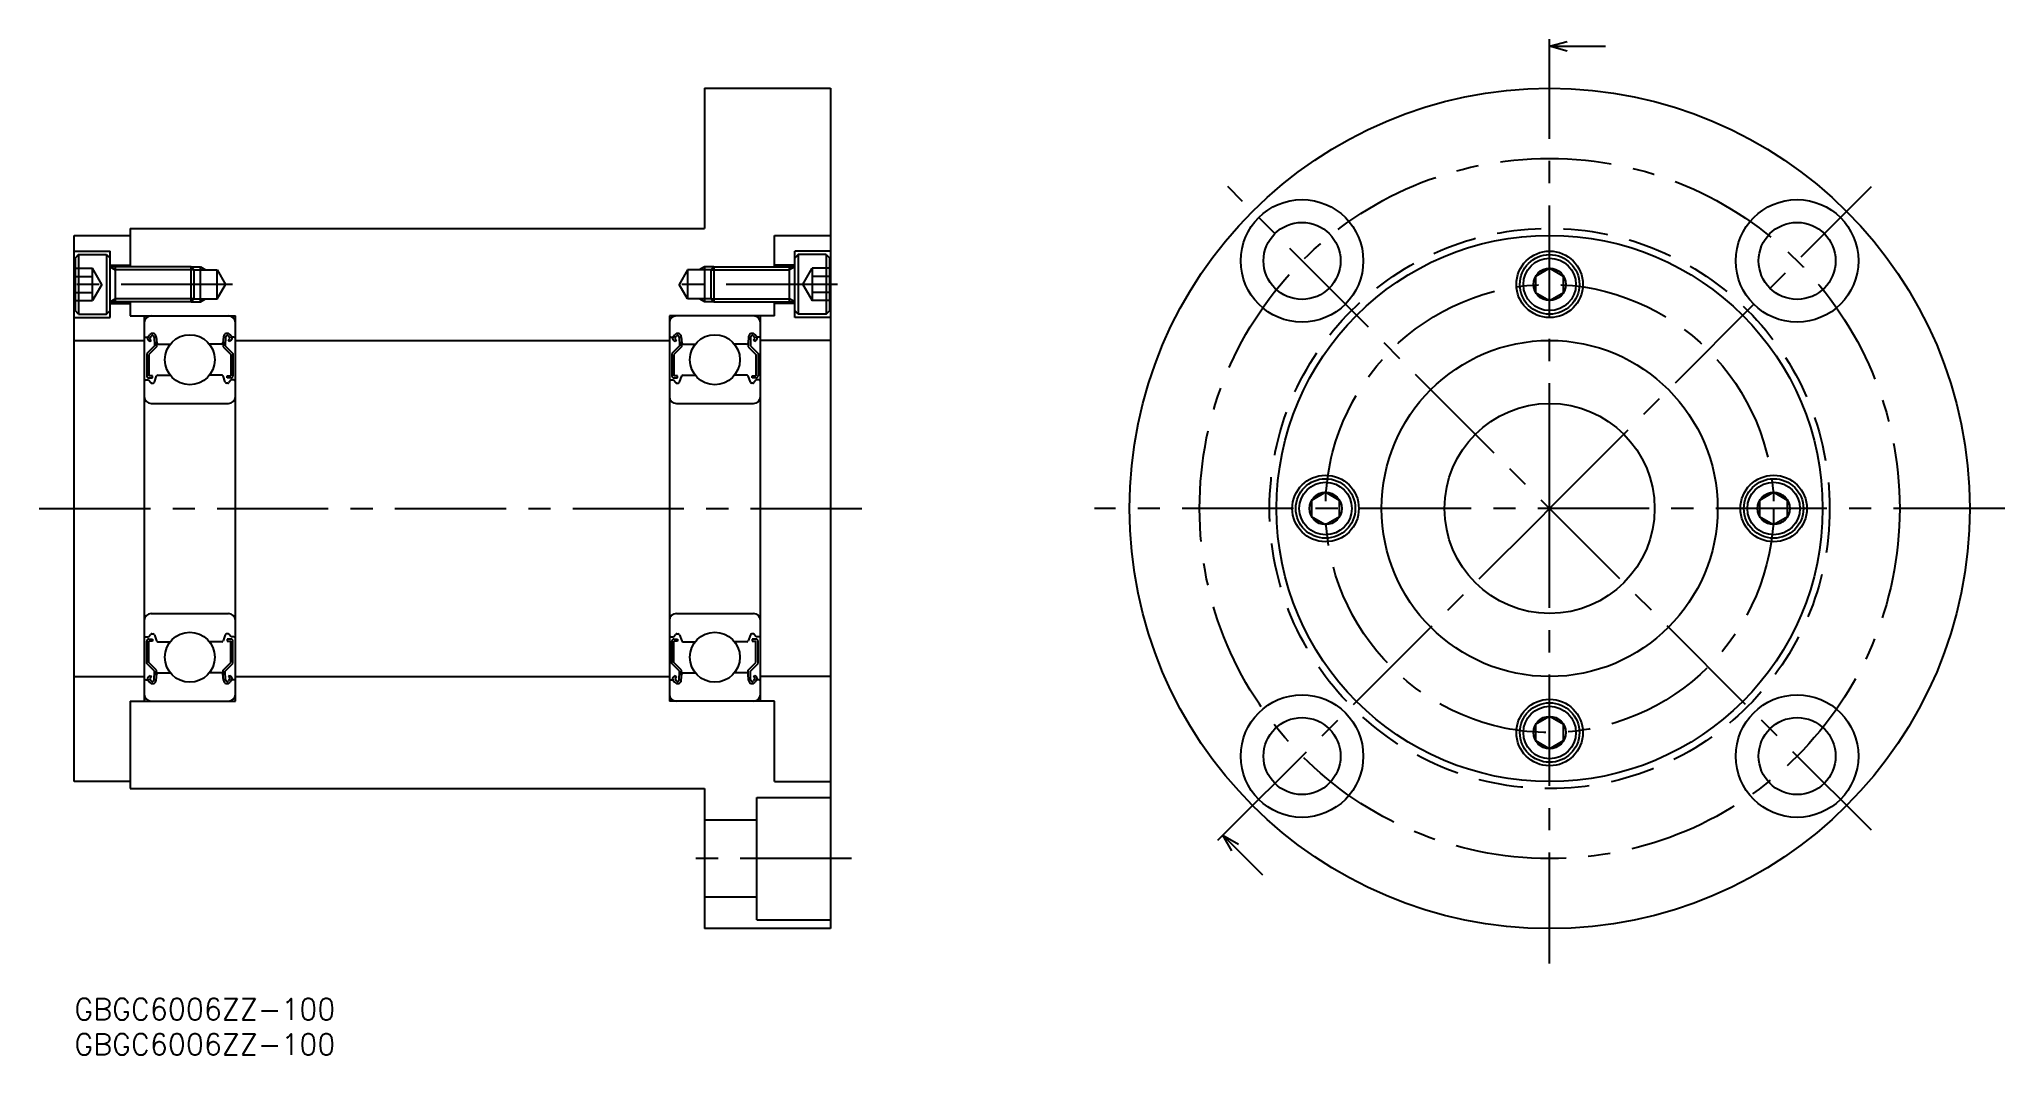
# Model space of a CAD drawing. Extents: x -5 to 276, y -8 to 137.
import ezdxf

# ---------------------------------------------------------------- set-up
doc = ezdxf.new("R2010")
doc.units = 0
doc.header["$LTSCALE"] = 0.5
doc.linetypes.add('CENTER', pattern=[50.8, 31.75, -6.35, 6.35, -6.35])
doc.linetypes.add('DASHED', pattern=[19.05, 12.7, -6.35])
doc.layers.get('0').update_dxf_attribs({"linetype": 'CONTINUOUS'})
for name, color, linetype in [('MSM_CENTER', 1, 'CENTER'), ('MSM_CONTINUOUS', 7, 'CONTINUOUS'), ('MSM_DASHED', 4, 'DASHED'), ('MSM_NARROW', 5, 'CONTINUOUS'), ('MSM_PART_NUMBER', 7, 'CONTINUOUS')]:
    doc.layers.add(name, color=color, linetype=linetype)
doc.styles.get("Standard").update_dxf_attribs({"font": 'txt.shx', "height": 3, "bigfont": 'bigfont.shx'})

# ---------------------------------------------------------------- blocks, each defined once
blk = doc.blocks.new('*U6')
at = {"layer": 'MSM_PART_NUMBER'}
blk.add_text('GBGC6006ZZ-100', height=3, dxfattribs=at).set_placement((0, -3))
blk = doc.blocks.new('*U7')
at = {"layer": 'MSM_PART_NUMBER'}
blk.add_text('GBGC6006ZZ-100', height=3, dxfattribs=at).set_placement((0, -8))
blk = doc.blocks.new('_OPEN30')
at = {"color": 0, "linetype": 'BYBLOCK'}
for p, q in [((-1, 0.27), (0, 0)), ((0, 0), (-1, -0.27)), ((0, 0), (-1, 0))]:
    blk.add_line(p, q, dxfattribs=at)
blk = doc.blocks.new('*U4')
at = {"color": 7, "linetype": 'CONTINUOUS'}
blk.add_lwpolyline([(595.34, 147.9), (600.84, 147.9)], dxfattribs=at)
at = {"color": 7, "linetype": 'CONTINUOUS', "xscale": 2.5, "yscale": 2.5, "zscale": 2.5, "rotation": 180}
blk.add_blockref('_OPEN30', (592.84, 147.9), dxfattribs=at)
blk = doc.blocks.new('*U3')
at = {"color": 7, "linetype": 'CONTINUOUS'}
blk.add_lwpolyline([(595.34, 94.1), (600.84, 94.1)], dxfattribs=at)
at = {"color": 7, "linetype": 'CONTINUOUS', "xscale": 2.5, "yscale": 2.5, "zscale": 2.5, "rotation": 180}
blk.add_blockref('_OPEN30', (592.84, 94.1), dxfattribs=at)

msp = doc.modelspace()

# ---------------------------------------------------------------- linework, layer by layer
at = {"layer": 'MSM_CENTER'}
for p, q in [((210.72, 72), (210.72, 135)), ((256.68, 24.04), (164.76, 115.96)), ((210.72, 70), (256.68, 115.96)), ((22.59, 102), (-1, 102)), ((109, 102), (85.41, 102)), ((-5, 70), (113, 70)), ((275.72, 70), (145.72, 70)), ((164.76, 24.04), (209.31, 68.59)), ((210.72, 5), (210.72, 70)), ((111, 20), (87, 20))]:
    msp.add_line(p, q, dxfattribs=at)
for radius in [50, 32]:
    msp.add_circle((210.72, 70), radius, dxfattribs=at)
at = {"layer": 'MSM_CONTINUOUS'}
for p, q in [((210.72, 135), (210.72, 137)), ((90, 130), (90, 110)), ((90, 130), (108, 130)), ((108, 130), (108, 10)), ((8, 110), (90, 110)), ((8, 110), (8, 104.5)), ((0, 31), (0, 109)), ((0, 109), (8, 109)), ((0, 106.75), (5.1, 106.75)), ((5.1, 97.25), (5.1, 106.75)), ((100, 109), (108, 109)), ((100, 104.5), (100, 109)), ((108, 106.75), (102.9, 106.75)), ((102.9, 97.25), (102.9, 106.75)), ((0.6, 106.25), (0.1, 105.75)), ((0.1, 105.75), (0.1, 98.25)), ((0.6, 106.25), (4.6, 106.25)), ((0.6, 106.25), (0.6, 97.75)), ((4.6, 106.25), (5.1, 105.75)), ((4.6, 106.25), (4.6, 97.75)), ((5.1, 104.75), (8, 104.75)), ((16.67, 104.5), (5.1, 104.5)), ((5.85, 104.5), (5.85, 99.5)), ((16.67, 99.5), (16.67, 104.5)), ((17.1, 104.07), (16.67, 104.5)), ((17.1, 104.07), (20.4, 104.07)), ((17.1, 99.93), (17.1, 104.07)), ((18, 99.5), (18, 104.5)), ((20.4, 99.93), (20.4, 104.07)), ((20.4, 104.07), (21.59, 102)), ((87.6, 104.07), (86.41, 102)), ((90.9, 104.07), (87.6, 104.07)), ((87.6, 104.07), (87.6, 99.93)), ((90, 104.5), (90, 99.5)), ((91.33, 104.5), (90.9, 104.07)), ((90.9, 104.07), (90.9, 99.93)), ((91.33, 104.5), (91.33, 99.5)), ((91.33, 104.5), (102.9, 104.5)), ((102.9, 104.75), (100, 104.75)), ((102.15, 99.5), (102.15, 104.5)), ((103.4, 106.25), (102.9, 105.75)), ((107.4, 106.25), (103.4, 106.25)), ((103.4, 106.25), (103.4, 97.75)), ((107.4, 106.25), (107.9, 105.75)), ((107.4, 106.25), (107.4, 97.75)), ((107.9, 98.25), (107.9, 105.75)), ((210.72, 104.31), (208.72, 103.15)), ((212.72, 103.15), (210.72, 104.31)), ((20.4, 99.93), (21.59, 102)), ((87.6, 99.93), (86.41, 102)), ((208.72, 103.15), (208.72, 100.85)), ((212.72, 100.85), (212.72, 103.15)), ((16.67, 99.5), (5.1, 99.5)), ((5.1, 99.25), (8, 99.25)), ((8, 99.5), (8, 97.5)), ((16.67, 99.5), (17.1, 99.93)), ((17.1, 99.93), (20.4, 99.93)), ((90.9, 99.93), (87.6, 99.93)), ((90.9, 99.93), (91.33, 99.5)), ((91.33, 99.5), (102.9, 99.5)), ((100, 97.5), (100, 99.5)), ((102.9, 99.25), (100, 99.25)), ((208.72, 100.85), (210.72, 99.69)), ((210.72, 99.69), (212.72, 100.85)), ((0, 97.25), (5.1, 97.25)), ((0.6, 97.75), (0.1, 98.25)), ((0.6, 97.75), (4.6, 97.75)), ((4.6, 97.75), (5.1, 98.25)), ((8, 97.5), (23, 97.5)), ((10, 97.5), (10, 42.5)), ((23, 42.5), (23, 97.5)), ((85, 97.5), (85, 42.5)), ((100, 97.5), (85, 97.5)), ((98, 42.5), (98, 97.5)), ((103.4, 97.75), (102.9, 98.25)), ((108, 97.25), (102.9, 97.25)), ((107.4, 97.75), (103.4, 97.75)), ((107.4, 97.75), (107.9, 98.25)), ((0, 94), (10, 94)), ((10.2, 94.45), (10.5, 94.45)), ((11.44, 93.22), (10.34, 92.12)), ((10.5, 94.45), (10.73, 94.78)), ((10.82, 93.86), (10.57, 94.03)), ((11.74, 93.1), (10.64, 92)), ((10.75, 94.28), (10.98, 94.61)), ((10.99, 94.1), (10.75, 94.28)), ((10.82, 93.86), (10.99, 94.1)), ((11.4, 94.48), (11.44, 93.22)), ((11.69, 94.52), (11.77, 93.63)), ((11.74, 93.97), (11.74, 93.1)), ((11.97, 93.45), (13.69, 93.45)), ((21.03, 93.45), (19.31, 93.45)), ((21.31, 94.52), (21.23, 93.63)), ((21.26, 93.97), (21.26, 93.1)), ((21.26, 93.1), (22.36, 92)), ((21.6, 94.48), (21.56, 93.22)), ((21.56, 93.22), (22.66, 92.12)), ((22.01, 94.1), (22.25, 94.28)), ((22.18, 93.86), (22.01, 94.1)), ((22.25, 94.28), (22.02, 94.61)), ((22.18, 93.86), (22.43, 94.03)), ((22.5, 94.45), (22.27, 94.78)), ((22.8, 94.45), (22.5, 94.45)), ((23, 94), (85, 94)), ((85.2, 94.45), (85.5, 94.45)), ((86.44, 93.22), (85.34, 92.12)), ((85.5, 94.45), (85.73, 94.78)), ((85.82, 93.86), (85.57, 94.03)), ((86.74, 93.1), (85.64, 92)), ((85.75, 94.28), (85.98, 94.61)), ((85.99, 94.1), (85.75, 94.28)), ((85.82, 93.86), (85.99, 94.1)), ((86.4, 94.48), (86.44, 93.22)), ((86.69, 94.52), (86.77, 93.63)), ((86.74, 93.97), (86.74, 93.1)), ((86.97, 93.45), (88.69, 93.45)), ((96.03, 93.45), (94.31, 93.45)), ((96.31, 94.52), (96.23, 93.63)), ((96.26, 93.97), (96.26, 93.1)), ((96.26, 93.1), (97.36, 92)), ((96.6, 94.48), (96.56, 93.22)), ((96.56, 93.22), (97.66, 92.12)), ((97.01, 94.1), (97.25, 94.28)), ((97.18, 93.86), (97.01, 94.1)), ((97.25, 94.28), (97.02, 94.61)), ((97.18, 93.86), (97.43, 94.03)), ((97.5, 94.45), (97.27, 94.78)), ((97.8, 94.45), (97.5, 94.45)), ((108, 94), (98, 94)), ((10.34, 92.12), (10.34, 88.95)), ((10.64, 92), (10.64, 88.95)), ((22.36, 92), (22.36, 88.95)), ((22.66, 92.12), (22.66, 88.95)), ((85.34, 92.12), (85.34, 88.95)), ((85.64, 92), (85.64, 88.95)), ((97.36, 92), (97.36, 88.95)), ((97.66, 92.12), (97.66, 88.95)), ((10.2, 88.35), (10.6, 88.35)), ((10.6, 88.35), (10.92, 87.97)), ((11.16, 88.95), (10.64, 88.95)), ((10.64, 88.65), (11.16, 88.65)), ((11.07, 87.9), (11.25, 87.9)), ((11.16, 88.65), (11.16, 88.95)), ((11.43, 88.03), (11.76, 88.92)), ((11.95, 89.05), (13.69, 89.05)), ((21.05, 89.05), (19.31, 89.05)), ((21.57, 88.03), (21.24, 88.92)), ((21.93, 87.9), (21.75, 87.9)), ((21.84, 88.65), (21.84, 88.95)), ((21.84, 88.95), (22.36, 88.95)), ((22.36, 88.65), (21.84, 88.65)), ((22.4, 88.35), (22.08, 87.97)), ((22.8, 88.35), (22.4, 88.35)), ((85.2, 88.35), (85.6, 88.35)), ((85.6, 88.35), (85.92, 87.97)), ((86.16, 88.95), (85.64, 88.95)), ((85.64, 88.65), (86.16, 88.65)), ((86.07, 87.9), (86.25, 87.9)), ((86.16, 88.65), (86.16, 88.95)), ((86.43, 88.03), (86.76, 88.92)), ((86.95, 89.05), (88.69, 89.05)), ((96.05, 89.05), (94.31, 89.05)), ((96.57, 88.03), (96.24, 88.92)), ((96.93, 87.9), (96.75, 87.9)), ((96.84, 88.65), (96.84, 88.95)), ((96.84, 88.95), (97.36, 88.95)), ((97.36, 88.65), (96.84, 88.65)), ((97.4, 88.35), (97.08, 87.97)), ((97.8, 88.35), (97.4, 88.35)), ((11, 85), (22, 85)), ((86, 85), (97, 85)), ((178.72, 72.31), (176.72, 71.15)), ((176.72, 71.15), (176.72, 68.85)), ((180.72, 71.15), (178.72, 72.31)), ((180.72, 68.85), (180.72, 71.15)), ((210.72, 70), (210.72, 72)), ((242.72, 72.31), (240.72, 71.15)), ((240.72, 71.15), (240.72, 68.85)), ((244.72, 71.15), (242.72, 72.31)), ((244.72, 68.85), (244.72, 71.15)), ((176.72, 68.85), (178.72, 67.69)), ((178.72, 67.69), (180.72, 68.85)), ((209.31, 68.59), (210.72, 70)), ((240.72, 68.85), (242.72, 67.69)), ((242.72, 67.69), (244.72, 68.85)), ((11, 55), (22, 55)), ((86, 55), (97, 55)), ((10.2, 51.65), (10.6, 51.65)), ((10.34, 47.88), (10.34, 51.05)), ((10.6, 51.65), (10.92, 52.03)), ((10.64, 51.35), (11.16, 51.35)), ((11.16, 51.05), (10.64, 51.05)), ((10.64, 48), (10.64, 51.05)), ((11.07, 52.1), (11.25, 52.1)), ((11.16, 51.35), (11.16, 51.05)), ((11.43, 51.97), (11.76, 51.08)), ((11.95, 50.95), (13.69, 50.95)), ((21.05, 50.95), (19.31, 50.95)), ((21.57, 51.97), (21.24, 51.08)), ((21.93, 52.1), (21.75, 52.1)), ((21.84, 51.35), (21.84, 51.05)), ((22.36, 51.35), (21.84, 51.35)), ((21.84, 51.05), (22.36, 51.05)), ((22.4, 51.65), (22.08, 52.03)), ((22.36, 48), (22.36, 51.05)), ((22.8, 51.65), (22.4, 51.65)), ((22.66, 47.88), (22.66, 51.05)), ((85.2, 51.65), (85.6, 51.65)), ((85.34, 47.88), (85.34, 51.05)), ((85.6, 51.65), (85.92, 52.03)), ((85.64, 51.35), (86.16, 51.35)), ((86.16, 51.05), (85.64, 51.05)), ((85.64, 48), (85.64, 51.05)), ((86.07, 52.1), (86.25, 52.1)), ((86.16, 51.35), (86.16, 51.05)), ((86.43, 51.97), (86.76, 51.08)), ((86.95, 50.95), (88.69, 50.95)), ((96.05, 50.95), (94.31, 50.95)), ((96.57, 51.97), (96.24, 51.08)), ((96.93, 52.1), (96.75, 52.1)), ((96.84, 51.35), (96.84, 51.05)), ((97.36, 51.35), (96.84, 51.35)), ((96.84, 51.05), (97.36, 51.05)), ((97.4, 51.65), (97.08, 52.03)), ((97.36, 48), (97.36, 51.05)), ((97.8, 51.65), (97.4, 51.65)), ((97.66, 47.88), (97.66, 51.05)), ((11.44, 46.78), (10.34, 47.88)), ((11.74, 46.9), (10.64, 48)), ((21.26, 46.9), (22.36, 48)), ((21.56, 46.78), (22.66, 47.88)), ((86.44, 46.78), (85.34, 47.88)), ((86.74, 46.9), (85.64, 48)), ((96.26, 46.9), (97.36, 48)), ((96.56, 46.78), (97.66, 47.88)), ((0, 46), (10, 46)), ((10.2, 45.55), (10.5, 45.55)), ((10.5, 45.55), (10.73, 45.22)), ((10.82, 46.14), (10.57, 45.97)), ((10.99, 45.9), (10.75, 45.72)), ((10.75, 45.72), (10.98, 45.39)), ((10.82, 46.14), (10.99, 45.9)), ((11.4, 45.52), (11.44, 46.78)), ((11.69, 45.48), (11.77, 46.37)), ((11.74, 46.03), (11.74, 46.9)), ((11.97, 46.55), (13.69, 46.55)), ((21.03, 46.55), (19.31, 46.55)), ((21.31, 45.48), (21.23, 46.37)), ((21.26, 46.03), (21.26, 46.9)), ((21.6, 45.52), (21.56, 46.78)), ((22.18, 46.14), (22.01, 45.9)), ((22.01, 45.9), (22.25, 45.72)), ((22.25, 45.72), (22.02, 45.39)), ((22.18, 46.14), (22.43, 45.97)), ((22.5, 45.55), (22.27, 45.22)), ((22.8, 45.55), (22.5, 45.55)), ((23, 46), (85, 46)), ((85.2, 45.55), (85.5, 45.55)), ((85.5, 45.55), (85.73, 45.22)), ((85.82, 46.14), (85.57, 45.97)), ((85.99, 45.9), (85.75, 45.72)), ((85.75, 45.72), (85.98, 45.39)), ((85.82, 46.14), (85.99, 45.9)), ((86.4, 45.52), (86.44, 46.78)), ((86.69, 45.48), (86.77, 46.37)), ((86.74, 46.03), (86.74, 46.9)), ((86.97, 46.55), (88.69, 46.55)), ((96.03, 46.55), (94.31, 46.55)), ((96.31, 45.48), (96.23, 46.37)), ((96.26, 46.03), (96.26, 46.9)), ((96.6, 45.52), (96.56, 46.78)), ((97.18, 46.14), (97.01, 45.9)), ((97.01, 45.9), (97.25, 45.72)), ((97.25, 45.72), (97.02, 45.39)), ((97.18, 46.14), (97.43, 45.97)), ((97.5, 45.55), (97.27, 45.22)), ((97.8, 45.55), (97.5, 45.55)), ((108, 46), (98, 46)), ((8, 42.5), (8, 30)), ((8, 42.5), (23, 42.5)), ((100, 42.5), (85, 42.5)), ((100, 31), (100, 42.5)), ((210.72, 40.31), (208.72, 39.15)), ((212.72, 39.15), (210.72, 40.31)), ((208.72, 39.15), (208.72, 36.85)), ((208.72, 36.85), (210.72, 35.69)), ((210.72, 35.69), (212.72, 36.85)), ((212.72, 36.85), (212.72, 39.15)), ((8, 31), (0, 31)), ((100, 31), (108, 31)), ((8, 30), (90, 30)), ((90, 30), (90, 10)), ((97.5, 28.75), (108, 28.75)), ((97.5, 11.25), (97.5, 28.75)), ((97.5, 25.5), (90, 25.5)), ((163.34, 22.62), (164.76, 24.04)), ((97.5, 14.5), (90, 14.5)), ((97.5, 11.25), (108, 11.25)), ((108, 10), (90, 10))]:
    msp.add_line(p, q, dxfattribs=at)
for centre, radius in [((210.72, 70), 60), ((175.36, 105.36), 8.75), ((246.07, 105.36), 8.75), ((175.36, 105.36), 5.5), ((246.07, 105.36), 5.5), ((210.72, 70), 39), ((210.72, 102), 4.75), ((210.72, 102), 4.25), ((210.72, 102), 3.75), ((210.72, 102), 2.31), ((16.5, 91.25), 3.57), ((91.5, 91.25), 3.57), ((210.72, 70), 24), ((210.72, 70), 15), ((178.72, 70), 4.75), ((178.72, 70), 4.25), ((178.72, 70), 3.75), ((242.72, 70), 4.75), ((242.72, 70), 4.25), ((242.72, 70), 3.75), ((178.72, 70), 2.31), ((242.72, 70), 2.31), ((16.5, 48.75), 3.57), ((91.5, 48.75), 3.57), ((175.36, 34.64), 8.75), ((210.72, 38), 4.75), ((210.72, 38), 4.25), ((246.07, 34.64), 8.75), ((175.36, 34.64), 5.5), ((210.72, 38), 3.75), ((210.72, 38), 2.31), ((246.07, 34.64), 5.5)]:
    msp.add_circle(centre, radius, dxfattribs=at)
for centre, radius, start, end in [((11, 96.5), 1, 90, 180), ((22, 96.5), 1, 0, 90), ((86, 96.5), 1, 90, 180), ((97, 96.5), 1, 0, 90), ((10.2, 94.65), 0.2, 180, 270), ((10.75, 94.28), 0.3, 144.9356, 235.0377), ((11.17, 94.48), 0.53, 5.0651, 144.9356), ((11.17, 94.47), 0.23, 2.1311, 144.9356), ((11.97, 93.65), 0.2, 185.0651, 270), ((21.03, 93.65), 0.2, 270, 354.9349), ((21.83, 94.48), 0.53, 35.0644, 174.9349), ((21.83, 94.47), 0.23, 35.0644, 177.8689), ((22.25, 94.28), 0.3, 304.9623, 35.0644), ((22.8, 94.65), 0.2, 270, 0), ((85.2, 94.65), 0.2, 180, 270), ((85.75, 94.28), 0.3, 144.9356, 235.0377), ((86.17, 94.48), 0.53, 5.0651, 144.9356), ((86.17, 94.47), 0.23, 2.1311, 144.9356), ((86.97, 93.65), 0.2, 185.0651, 270), ((96.03, 93.65), 0.2, 270, 354.9349), ((96.83, 94.48), 0.53, 35.0644, 174.9349), ((96.83, 94.47), 0.23, 35.0644, 177.8689), ((97.25, 94.28), 0.3, 304.9623, 35.0644), ((97.8, 94.65), 0.2, 270, 0), ((10.2, 88.15), 0.2, 90, 180), ((10.64, 88.95), 0.3, 180, 270), ((11.07, 88.1), 0.2, 219.9991, 270), ((11.25, 88.1), 0.2, 270, 339.9703), ((11.95, 88.85), 0.2, 90, 159.9703), ((21.05, 88.85), 0.2, 20.0297, 90), ((21.75, 88.1), 0.2, 200.0297, 270), ((21.93, 88.1), 0.2, 270, 320.0009), ((22.36, 88.95), 0.3, 270, 0), ((22.8, 88.15), 0.2, 0, 90), ((85.2, 88.15), 0.2, 90, 180), ((85.64, 88.95), 0.3, 180, 270), ((86.07, 88.1), 0.2, 219.9991, 270), ((86.25, 88.1), 0.2, 270, 339.9703), ((86.95, 88.85), 0.2, 90, 159.9703), ((96.05, 88.85), 0.2, 20.0297, 90), ((96.75, 88.1), 0.2, 200.0297, 270), ((96.93, 88.1), 0.2, 270, 320.0009), ((97.36, 88.95), 0.3, 270, 0), ((97.8, 88.15), 0.2, 0, 90), ((11, 86), 1, 180, 270), ((22, 86), 1, 270, 0), ((86, 86), 1, 180, 270), ((97, 86), 1, 270, 0), ((11, 54), 1, 90, 180), ((22, 54), 1, 0, 90), ((86, 54), 1, 90, 180), ((97, 54), 1, 0, 90), ((10.2, 51.85), 0.2, 180, 270), ((10.64, 51.05), 0.3, 90, 180), ((11.07, 51.9), 0.2, 90, 140.0009), ((11.25, 51.9), 0.2, 20.0297, 90), ((11.95, 51.15), 0.2, 200.0297, 270), ((21.05, 51.15), 0.2, 270, 339.9703), ((21.75, 51.9), 0.2, 90, 159.9703), ((21.93, 51.9), 0.2, 39.9991, 90), ((22.36, 51.05), 0.3, 0, 90), ((22.8, 51.85), 0.2, 270, 0), ((85.2, 51.85), 0.2, 180, 270), ((85.64, 51.05), 0.3, 90, 180), ((86.07, 51.9), 0.2, 90, 140.0009), ((86.25, 51.9), 0.2, 20.0297, 90), ((86.95, 51.15), 0.2, 200.0297, 270), ((96.05, 51.15), 0.2, 270, 339.9703), ((96.75, 51.9), 0.2, 90, 159.9703), ((96.93, 51.9), 0.2, 39.9991, 90), ((97.36, 51.05), 0.3, 0, 90), ((97.8, 51.85), 0.2, 270, 0), ((10.2, 45.35), 0.2, 90, 180), ((10.75, 45.72), 0.3, 124.9623, 215.0644), ((11.17, 45.52), 0.53, 215.0644, 354.9349), ((11.17, 45.53), 0.23, 215.0644, 357.8689), ((11.97, 46.35), 0.2, 90, 174.9349), ((21.03, 46.35), 0.2, 5.0651, 90), ((21.83, 45.52), 0.53, 185.0651, 324.9356), ((21.83, 45.53), 0.23, 182.1311, 324.9356), ((22.25, 45.72), 0.3, 324.9356, 55.0377), ((22.8, 45.35), 0.2, 0, 90), ((85.2, 45.35), 0.2, 90, 180), ((85.75, 45.72), 0.3, 124.9623, 215.0644), ((86.17, 45.52), 0.53, 215.0644, 354.9349), ((86.17, 45.53), 0.23, 215.0644, 357.8689), ((86.97, 46.35), 0.2, 90, 174.9349), ((96.03, 46.35), 0.2, 5.0651, 90), ((96.83, 45.52), 0.53, 185.0651, 324.9356), ((96.83, 45.53), 0.23, 182.1311, 324.9356), ((97.25, 45.72), 0.3, 324.9356, 55.0377), ((97.8, 45.35), 0.2, 0, 90), ((11, 43.5), 1, 180, 270), ((22, 43.5), 1, 270, 0), ((86, 43.5), 1, 180, 270), ((97, 43.5), 1, 270, 0)]:
    msp.add_arc(centre, radius, start, end, dxfattribs=at)
at = {"layer": 'MSM_DASHED'}
for p, q in [((0.1, 104.31), (2.6, 104.31)), ((3.93, 102), (2.6, 104.31)), ((2.6, 99.69), (2.6, 104.31)), ((104.07, 102), (105.4, 104.31)), ((107.9, 104.31), (105.4, 104.31)), ((105.4, 104.31), (105.4, 99.69)), ((0.1, 103.15), (2.6, 103.15)), ((3.93, 102), (2.6, 99.69)), ((104.07, 102), (105.4, 99.69)), ((107.9, 103.15), (105.4, 103.15)), ((0.1, 100.85), (2.6, 100.85)), ((0.1, 99.69), (2.6, 99.69)), ((107.9, 100.85), (105.4, 100.85)), ((107.9, 99.69), (105.4, 99.69))]:
    msp.add_line(p, q, dxfattribs=at)
msp.add_circle((210.72, 70), 40, dxfattribs=at)
at = {"layer": 'MSM_NARROW'}
for p, q in [((5.1, 104.5), (5.85, 104.07)), ((17.1, 104.07), (5.85, 104.07)), ((16.67, 104.5), (18, 104.5)), ((18, 104.5), (18.75, 104.07)), ((90, 104.5), (89.25, 104.07)), ((91.33, 104.5), (90, 104.5)), ((90.9, 104.07), (102.15, 104.07)), ((102.9, 104.5), (102.15, 104.07)), ((5.1, 99.5), (5.85, 99.93)), ((17.1, 99.93), (5.85, 99.93)), ((16.67, 99.5), (18, 99.5)), ((18, 99.5), (18.75, 99.93)), ((90, 99.5), (89.25, 99.93)), ((91.33, 99.5), (90, 99.5)), ((90.9, 99.93), (102.15, 99.93)), ((102.9, 99.5), (102.15, 99.93))]:
    msp.add_line(p, q, dxfattribs=at)

# ---------------------------------------------------------------- block references
at = {"layer": 'MSM_CONTINUOUS'}
for name, p in [('*U4', (-382.13, -11.9)), ('*U6', (0, 0)), ('*U7', (0, 0))]:
    msp.add_blockref(name, p, dxfattribs=at)
at = {"layer": 'MSM_CONTINUOUS', "rotation": 315}
msp.add_blockref('*U3', (-321.69, 376), dxfattribs=at)

doc.saveas('drawing.dxf')
